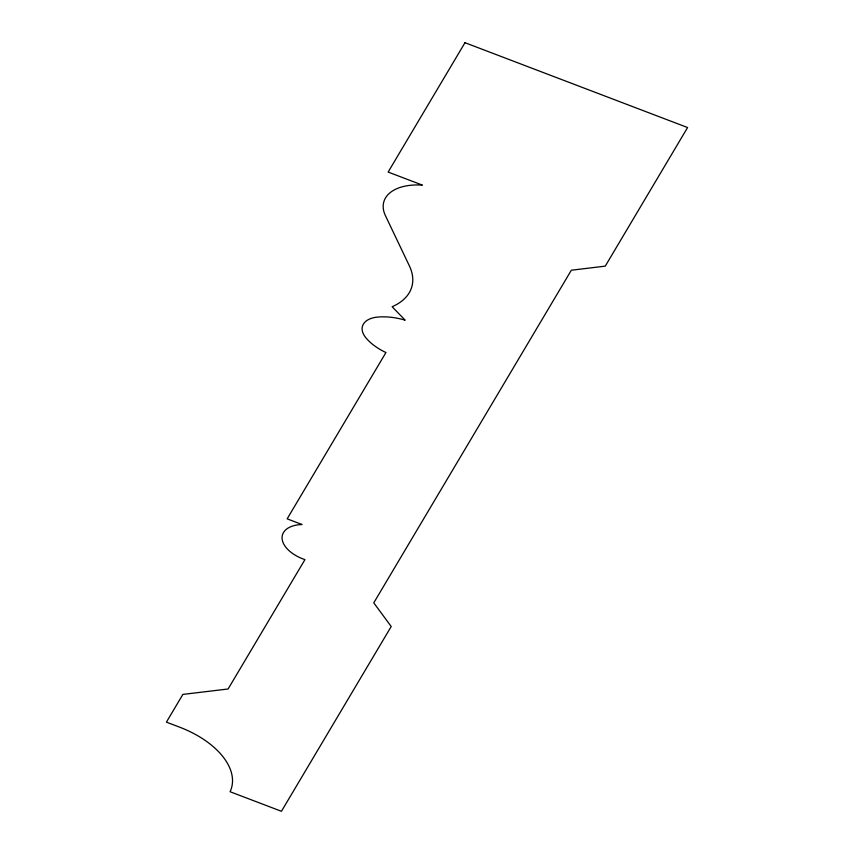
<?xml version="1.0" encoding="UTF-8"?>
<svg xmlns="http://www.w3.org/2000/svg" width="854" height="854" viewBox="0 0 854 854"><rect width="100%" height="100%" fill="white"/><g stroke="black" fill="none" stroke-linecap="round" stroke-linejoin="round"><path stroke-width="1.28" d="M464.982 42.7L388.143 172.06L422.388 185.115A50.119 28.534 16 0 0 385.421 215.646L409.376 265.872A76.038 43.287 16 0 1 392.146 306.735L405.159 320.186A46.511 26.485 16 0 0 377.735 317.069A27.691 15.767 16 0 0 365.619 337.458A46.511 26.485 16 0 0 385.944 352.531L287.157 518.848L302.092 524.537A30.893 17.582 16 0 0 282.098 538.671A30.893 17.582 16 0 0 304.942 559.626L228.103 688.986L182.873 694.409L166.413 722.132L179.255 727.021A78.258 44.547 16 0 1 230.078 791.722L281.446 811.3L391.217 626.505L373.764 602.849L571.347 270.216L605.262 266.138L687.587 127.545L464.982 42.7"/></g></svg>
